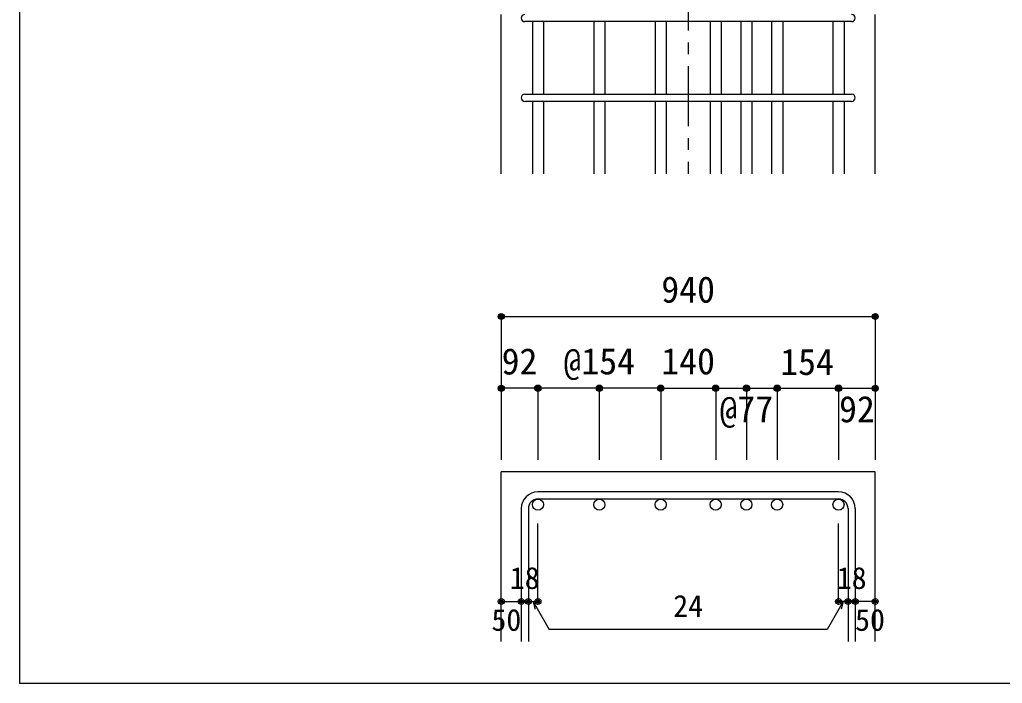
# Model space of a CAD drawing. Units: millimetres at full size, sheet at 1:30; details may follow other scales. Extents: x -5973 to 5954, y -4195 to 4201.
# Drawn here: x -5973 to -3508, y -4195 to -2530 of the extents above; entities that cross this region are included whole.
import ezdxf
from ezdxf.enums import TextEntityAlignment as Align

# ---------------------------------------------------------------- set-up
doc = ezdxf.new("R2010")
doc.units = ezdxf.units.MM
doc.header["$LTSCALE"] = 30
doc.header["$PDMODE"] = 32
doc.header["$PDSIZE"] = 15
doc.linetypes.add('CHAIN1', pattern=[8, 5, -1, 1, -1])
for name, color, linetype in [('0-1_躯体線', 2, 'Continuous'), ('0-5_基礎梁筋', 7, 'Continuous'), ('0-6_スタラップ筋', 7, 'Continuous'), ('0-D_寸法', 4, 'Continuous'), ('F-0_枠', 6, 'Continuous')]:
    doc.layers.add(name, color=color, linetype=linetype)
doc.styles.add('ＭＳ ゴシック', font='')
doc.styles.get('ＭＳ ゴシック').set_extended_font_data('MS Gothic')

msp = doc.modelspace()

# ---------------------------------------------------------------- linework, layer by layer
at = {"layer": '0-1_躯体線'}
for p, q in [((-4764.8, -2917.16), (-4764.8, -2517.16)), ((-3826.8, -2917.16), (-3826.8, -2517.16)), ((-4764.8, -4089.89), (-4764.8, -3664.89)), ((-3826.8, -3664.89), (-4764.8, -3664.89)), ((-3826.8, -4089.89), (-3826.8, -3664.89))]:
    msp.add_line(p, q, dxfattribs=at)
at = {"layer": '0-5_基礎梁筋'}
for p, q in [((-4686.8, -2535.16), (-4686.8, -2717.16)), ((-4658.8, -2535.16), (-4658.8, -2717.16)), ((-4532.8, -2535.16), (-4532.8, -2717.16)), ((-4504.8, -2535.16), (-4504.8, -2717.16)), ((-4378.8, -2535.16), (-4378.8, -2717.16)), ((-4350.8, -2535.16), (-4350.8, -2717.16)), ((-4240.8, -2535.16), (-4240.8, -2717.16)), ((-4212.8, -2535.16), (-4212.8, -2717.16)), ((-4163.8, -2535.16), (-4163.8, -2717.16)), ((-4135.8, -2535.16), (-4135.8, -2717.16)), ((-4086.8, -2535.16), (-4086.8, -2717.16)), ((-4058.8, -2535.16), (-4058.8, -2717.16)), ((-3932.8, -2535.16), (-3932.8, -2717.16)), ((-3904.8, -2535.16), (-3904.8, -2717.16)), ((-4686.8, -2735.16), (-4686.8, -2917.16)), ((-4658.8, -2735.16), (-4658.8, -2917.16)), ((-4532.8, -2735.16), (-4532.8, -2917.16)), ((-4504.8, -2735.16), (-4504.8, -2917.16)), ((-4378.8, -2735.16), (-4378.8, -2917.16)), ((-4350.8, -2735.16), (-4350.8, -2917.16)), ((-4240.8, -2735.16), (-4240.8, -2917.16)), ((-4212.8, -2735.16), (-4212.8, -2917.16)), ((-4163.8, -2735.16), (-4163.8, -2917.16)), ((-4135.8, -2735.16), (-4135.8, -2917.16)), ((-4086.8, -2735.16), (-4086.8, -2917.16)), ((-4058.8, -2735.16), (-4058.8, -2917.16)), ((-3932.8, -2735.16), (-3932.8, -2917.16)), ((-3904.8, -2735.16), (-3904.8, -2917.16))]:
    msp.add_line(p, q, dxfattribs=at)
at = {"layer": '0-5_基礎梁筋', "color": 3}
for centre in [(-4672.8, -3746.89), (-4518.8, -3746.89), (-4364.8, -3746.89), (-4226.8, -3746.89), (-4149.8, -3746.89), (-4072.8, -3746.89), (-3918.8, -3746.89)]:
    msp.add_circle(centre, 14, dxfattribs=at)
at = {"layer": '0-6_スタラップ筋'}
for p, q in [((-3885.8, -2535.16), (-4705.8, -2535.16)), ((-4705.8, -2717.16), (-3885.8, -2717.16)), ((-3885.8, -2735.16), (-4705.8, -2735.16)), ((-3918.8, -3714.89), (-4672.8, -3714.89)), ((-3918.8, -3732.89), (-4672.8, -3732.89)), ((-4714.8, -3756.89), (-4714.8, -4089.89)), ((-4696.8, -3756.89), (-4696.8, -4089.89)), ((-3894.8, -3756.89), (-3894.8, -4089.89)), ((-3876.8, -3756.89), (-3876.8, -4089.89))]:
    msp.add_line(p, q, dxfattribs=at)
for centre, radius, start, end in [((-4705.8, -2526.16), 9, 90, 270), ((-3885.8, -2526.16), 9, 270, 90), ((-4705.8, -2726.16), 9, 90, 270), ((-3885.8, -2726.16), 9, 270, 90), ((-4672.8, -3756.89), 42, 90, 180), ((-3918.8, -3756.89), 42, 0, 90), ((-4672.8, -3756.89), 24, 90, 180), ((-3918.8, -3756.89), 24, 0, 90)]:
    msp.add_arc(centre, radius, start, end, dxfattribs=at)
at = {"layer": '0-D_寸法', "linetype": 'CHAIN1'}
msp.add_line((-4295.8, -967.16), (-4295.8, -2917.16), dxfattribs=at)
at = {"layer": '0-D_寸法'}
for p, q in [((-4764.8, -3274.89), (-4764.8, -3454.89)), ((-4764.8, -3274.89), (-3826.8, -3274.89)), ((-3826.8, -3274.89), (-3826.8, -3454.89)), ((-4764.8, -3454.89), (-4764.8, -3634.89)), ((-4678.8, -3454.89), (-4764.8, -3454.89)), ((-4364.8, -3454.89), (-4672.8, -3454.89)), ((-4672.8, -3454.89), (-4672.8, -3634.89)), ((-4518.8, -3454.89), (-4518.8, -3634.89)), ((-4518.8, -3454.89), (-4518.8, -3634.89)), ((-4364.8, -3454.89), (-4364.8, -3634.89)), ((-4364.8, -3454.89), (-4364.8, -3634.89)), ((-4364.8, -3454.89), (-4226.8, -3454.89)), ((-4226.8, -3454.89), (-4226.8, -3634.89)), ((-4226.8, -3454.89), (-4226.8, -3634.89)), ((-4226.8, -3454.89), (-3918.8, -3454.89)), ((-4149.8, -3454.89), (-4149.8, -3634.89)), ((-4149.8, -3454.89), (-4149.8, -3634.89)), ((-4072.8, -3454.89), (-4072.8, -3634.89)), ((-4072.8, -3454.89), (-4072.8, -3634.89)), ((-3918.8, -3454.89), (-3918.8, -3634.89)), ((-3912.8, -3454.89), (-3826.8, -3454.89)), ((-3826.8, -3454.89), (-3826.8, -3634.89)), ((-4672.8, -3989.89), (-4672.8, -3793.81)), ((-3918.8, -3989.89), (-3918.8, -3793.81)), ((-4764.8, -3989.89), (-4714.8, -3989.89)), ((-4714.8, -3989.89), (-4696.8, -3989.89)), ((-4696.8, -3989.89), (-4672.8, -3989.89)), ((-4684.8, -3989.89), (-4644.35, -4059.96)), ((-4684.8, -3989.89), (-4679.62, -4009.21)), ((-3906.8, -3989.89), (-3947.25, -4059.96)), ((-3894.8, -3989.89), (-3918.8, -3989.89)), ((-3906.8, -3989.89), (-3911.98, -4009.21)), ((-3876.8, -3989.89), (-3894.8, -3989.89)), ((-3826.8, -3989.89), (-3876.8, -3989.89)), ((-3947.25, -4059.96), (-4644.35, -4059.96))]:
    msp.add_line(p, q, dxfattribs=at)
for centre, radius in [((-4764.8, -3274.89), 7.2), ((-4764.8, -3274.89), 6.4), ((-4764.8, -3274.89), 5.6), ((-4764.8, -3274.89), 4.8), ((-4764.8, -3274.89), 4), ((-4764.8, -3274.89), 3.2), ((-4764.8, -3274.89), 2.4), ((-4764.8, -3274.89), 1.6), ((-4764.8, -3274.89), 0.8), ((-3826.8, -3274.89), 7.2), ((-3826.8, -3274.89), 6.4), ((-3826.8, -3274.89), 5.6), ((-3826.8, -3274.89), 4.8), ((-3826.8, -3274.89), 4), ((-3826.8, -3274.89), 3.2), ((-3826.8, -3274.89), 2.4), ((-3826.8, -3274.89), 1.6), ((-3826.8, -3274.89), 0.8), ((-4764.8, -3454.89), 7.2), ((-4764.8, -3454.89), 6.4), ((-4764.8, -3454.89), 5.6), ((-4764.8, -3454.89), 4.8), ((-4764.8, -3454.89), 4), ((-4672.8, -3454.89), 8), ((-4672.8, -3454.89), 7.2), ((-4672.8, -3454.89), 6.4), ((-4672.8, -3454.89), 5.6), ((-4672.8, -3454.89), 4.8), ((-4672.8, -3454.89), 4), ((-4518.8, -3454.89), 8), ((-4518.8, -3454.89), 7.2), ((-4518.8, -3454.89), 6.4), ((-4518.8, -3454.89), 5.6), ((-4518.8, -3454.89), 4.8), ((-4518.8, -3454.89), 4), ((-4364.8, -3454.89), 8), ((-4364.8, -3454.89), 7.2), ((-4364.8, -3454.89), 6.4), ((-4364.8, -3454.89), 5.6), ((-4364.8, -3454.89), 4.8), ((-4364.8, -3454.89), 4), ((-4226.8, -3454.89), 8), ((-4226.8, -3454.89), 7.2), ((-4226.8, -3454.89), 6.4), ((-4226.8, -3454.89), 5.6), ((-4226.8, -3454.89), 4.8), ((-4226.8, -3454.89), 4), ((-4149.8, -3454.89), 8), ((-4149.8, -3454.89), 7.2), ((-4149.8, -3454.89), 6.4), ((-4149.8, -3454.89), 5.6), ((-4149.8, -3454.89), 4.8), ((-4149.8, -3454.89), 4), ((-4072.8, -3454.89), 8), ((-4072.8, -3454.89), 7.2), ((-4072.8, -3454.89), 6.4), ((-4072.8, -3454.89), 5.6), ((-4072.8, -3454.89), 4.8), ((-4072.8, -3454.89), 4), ((-3918.8, -3454.89), 8), ((-3918.8, -3454.89), 7.2), ((-3918.8, -3454.89), 6.4), ((-3918.8, -3454.89), 5.6), ((-3918.8, -3454.89), 4.8), ((-3918.8, -3454.89), 4), ((-3826.8, -3454.89), 7.2), ((-3826.8, -3454.89), 6.4), ((-3826.8, -3454.89), 5.6), ((-3826.8, -3454.89), 4.8), ((-3826.8, -3454.89), 4), ((-4764.8, -3454.89), 3.2), ((-4764.8, -3454.89), 2.4), ((-4764.8, -3454.89), 1.6), ((-4764.8, -3454.89), 0.8), ((-4672.8, -3454.89), 3.2), ((-4672.8, -3454.89), 2.4), ((-4672.8, -3454.89), 1.6), ((-4672.8, -3454.89), 0.8), ((-4518.8, -3454.89), 3.2), ((-4518.8, -3454.89), 2.4), ((-4518.8, -3454.89), 1.6), ((-4518.8, -3454.89), 0.8), ((-4364.8, -3454.89), 3.2), ((-4364.8, -3454.89), 2.4), ((-4364.8, -3454.89), 1.6), ((-4364.8, -3454.89), 0.8), ((-4226.8, -3454.89), 3.2), ((-4226.8, -3454.89), 2.4), ((-4226.8, -3454.89), 1.6), ((-4226.8, -3454.89), 0.8), ((-4149.8, -3454.89), 3.2), ((-4149.8, -3454.89), 2.4), ((-4149.8, -3454.89), 1.6), ((-4149.8, -3454.89), 0.8), ((-4072.8, -3454.89), 3.2), ((-4072.8, -3454.89), 2.4), ((-4072.8, -3454.89), 1.6), ((-4072.8, -3454.89), 0.8), ((-3918.8, -3454.89), 3.2), ((-3918.8, -3454.89), 2.4), ((-3918.8, -3454.89), 1.6), ((-3918.8, -3454.89), 0.8), ((-3826.8, -3454.89), 3.2), ((-3826.8, -3454.89), 2.4), ((-3826.8, -3454.89), 1.6), ((-3826.8, -3454.89), 0.8), ((-4764.8, -3989.89), 4), ((-4764.8, -3989.89), 3.6), ((-4764.8, -3989.89), 3.2), ((-4764.8, -3989.89), 2.8), ((-4764.8, -3989.89), 2.4), ((-4764.8, -3989.89), 2), ((-4764.8, -3989.89), 1.6), ((-4764.8, -3989.89), 1.2), ((-4764.8, -3989.89), 0.8), ((-4764.8, -3989.89), 0.4), ((-4714.8, -3989.89), 4), ((-4714.8, -3989.89), 3.6), ((-4714.8, -3989.89), 3.2), ((-4714.8, -3989.89), 2.8), ((-4714.8, -3989.89), 2.4), ((-4714.8, -3989.89), 2), ((-4714.8, -3989.89), 1.6), ((-4714.8, -3989.89), 1.2), ((-4714.8, -3989.89), 0.8), ((-4714.8, -3989.89), 0.4), ((-4696.8, -3989.89), 4), ((-4696.8, -3989.89), 3.6), ((-4696.8, -3989.89), 3.2), ((-4696.8, -3989.89), 2.8), ((-4696.8, -3989.89), 2.4), ((-4696.8, -3989.89), 2), ((-4696.8, -3989.89), 1.6), ((-4696.8, -3989.89), 1.2), ((-4696.8, -3989.89), 0.8), ((-4696.8, -3989.89), 0.4), ((-4672.8, -3989.89), 4), ((-4672.8, -3989.89), 3.6), ((-4672.8, -3989.89), 3.2), ((-4672.8, -3989.89), 2.8), ((-4672.8, -3989.89), 2.4), ((-4672.8, -3989.89), 2), ((-4672.8, -3989.89), 1.6), ((-4672.8, -3989.89), 1.2), ((-4672.8, -3989.89), 0.8), ((-4672.8, -3989.89), 0.4), ((-3918.8, -3989.89), 4), ((-3918.8, -3989.89), 3.6), ((-3918.8, -3989.89), 3.2), ((-3918.8, -3989.89), 2.8), ((-3918.8, -3989.89), 2.4), ((-3918.8, -3989.89), 2), ((-3918.8, -3989.89), 1.6), ((-3918.8, -3989.89), 1.2), ((-3918.8, -3989.89), 0.8), ((-3918.8, -3989.89), 0.4), ((-3894.8, -3989.89), 4), ((-3894.8, -3989.89), 3.6), ((-3894.8, -3989.89), 3.2), ((-3894.8, -3989.89), 2.8), ((-3894.8, -3989.89), 2.4), ((-3894.8, -3989.89), 2), ((-3894.8, -3989.89), 1.6), ((-3894.8, -3989.89), 1.2), ((-3894.8, -3989.89), 0.8), ((-3894.8, -3989.89), 0.4), ((-3876.8, -3989.89), 4), ((-3876.8, -3989.89), 3.6), ((-3876.8, -3989.89), 3.2), ((-3876.8, -3989.89), 2.8), ((-3876.8, -3989.89), 2.4), ((-3876.8, -3989.89), 2), ((-3876.8, -3989.89), 1.6), ((-3876.8, -3989.89), 1.2), ((-3876.8, -3989.89), 0.8), ((-3876.8, -3989.89), 0.4), ((-3826.8, -3989.89), 4), ((-3826.8, -3989.89), 3.6), ((-3826.8, -3989.89), 3.2), ((-3826.8, -3989.89), 2.8), ((-3826.8, -3989.89), 2.4), ((-3826.8, -3989.89), 2), ((-3826.8, -3989.89), 1.6), ((-3826.8, -3989.89), 1.2), ((-3826.8, -3989.89), 0.8), ((-3826.8, -3989.89), 0.4)]:
    msp.add_circle(centre, radius, dxfattribs=at)
at = {"layer": '0-D_寸法', "color": 7}
for p in [(-4764.8, -3274.89), (-3826.8, -3274.89), (-4764.8, -3454.89), (-4672.8, -3454.89), (-4672.8, -3454.89), (-4518.8, -3454.89), (-4518.8, -3454.89), (-4364.8, -3454.89), (-4364.8, -3454.89), (-4226.8, -3454.89), (-4226.8, -3454.89), (-4149.8, -3454.89), (-4149.8, -3454.89), (-4072.8, -3454.89), (-4072.8, -3454.89), (-3918.8, -3454.89), (-3918.8, -3454.89), (-3826.8, -3454.89), (-4764.8, -3989.89), (-4714.8, -3989.89), (-4696.8, -3989.89), (-4672.8, -3989.89), (-4672.8, -3989.89), (-3918.8, -3989.89), (-3918.8, -3989.89), (-3894.8, -3989.89), (-3876.8, -3989.89), (-3826.8, -3989.89)]:
    msp.add_point(p, dxfattribs=at)
at = {"layer": 'F-0_枠'}
msp.add_line((-5972.88, 4201.15), (-5972.88, -4195.24), dxfattribs=at)
msp.add_lwpolyline([(5954.1, -4195.24), (590.94, -4195.24), (-5972.88, -4195.24)], dxfattribs=at)

# ---------------------------------------------------------------- texts
at = {"layer": '0-D_寸法', "style": 'ＭＳ ゴシック'}
for s, height, p in [('940', 65.98, (-4363.3, -3259.89)), ('92', 65.98, (-4763.82, -3440.12)), ('@154', 65.98, (-4608.8, -3439.89)), ('140', 65.98, (-4363.3, -3439.89)), ('154', 65.98, (-4065.03, -3441.32)), ('92', 65.98, (-3917.44, -3559.99)), ('@77', 65.98, (-4217.3, -3559.89)), ('18', 54.99, (-4743.47, -3974.92)), ('18', 54.99, (-3923.13, -3974.92)), ('24', 54.99, (-4333.3, -4044.96)), ('50', 54.99, (-4789.38, -4080)), ('50', 54.99, (-3877.22, -4080))]:
    msp.add_text(s, height=height, dxfattribs=at).set_placement(p, align=Align.BOTTOM_LEFT)

doc.saveas('drawing.dxf')
